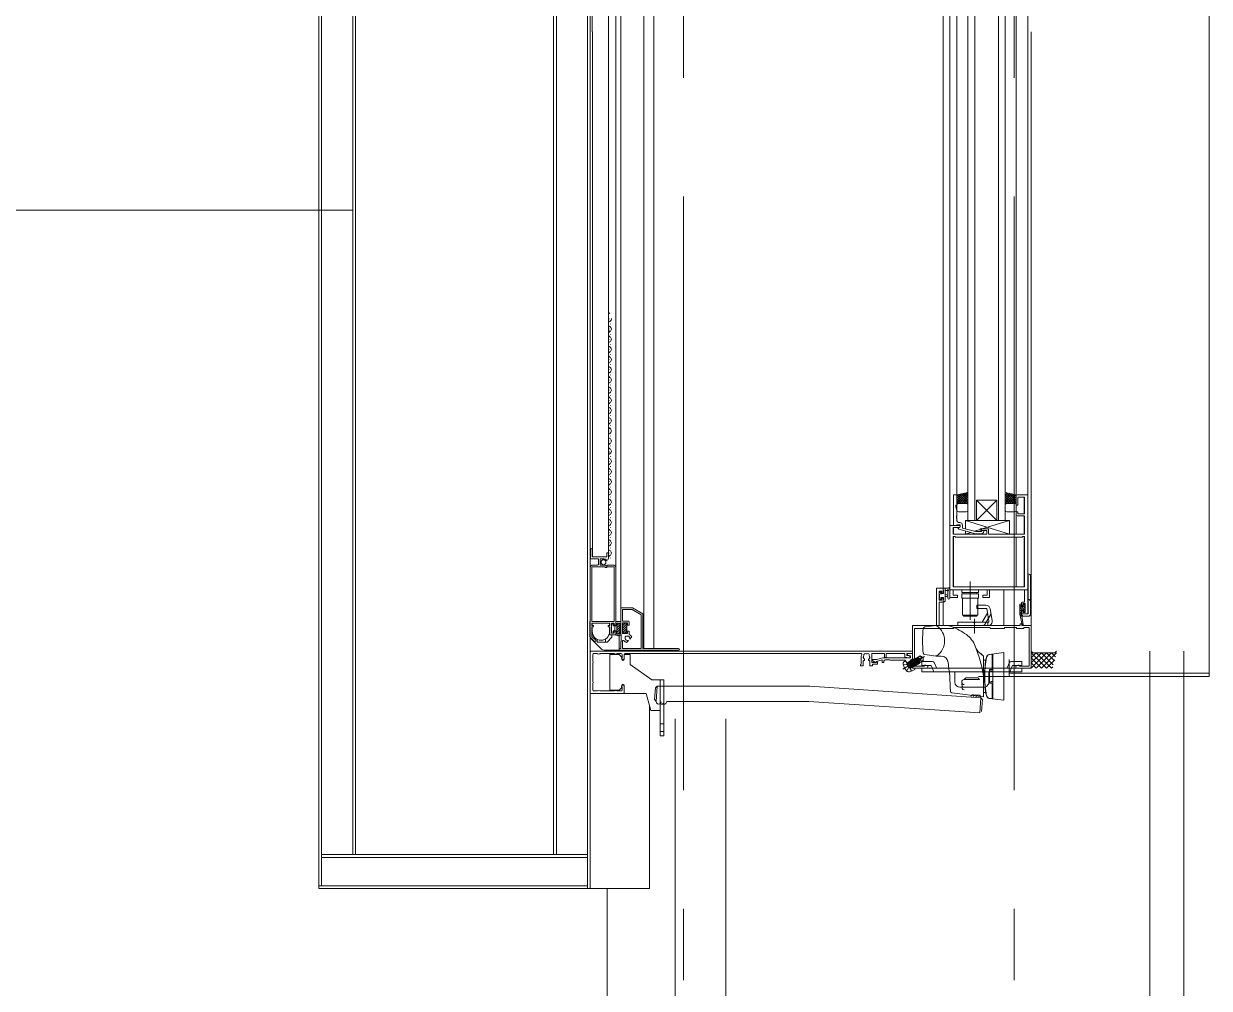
# Model space of a CAD drawing. Units: millimetres at full size. Extents: x -22551 to 92397, y -19340 to 14894.
# Drawn here: x 86832 to 87532, y -3144 to -2575 of the extents above; entities that cross this region are included whole.
import ezdxf

# ---------------------------------------------------------------- set-up
doc = ezdxf.new("R2010")
doc.units = ezdxf.units.MM
doc.header["$LTSCALE"] = 70
doc.linetypes.add('DASHED3', pattern=[4, 3, -1])
doc.linetypes.add('DOUBLE_CHAIN1', pattern=[8.8, 5, -1, 0.6, -0.6, 0.6, -1])
for name, color, linetype, lineweight in [('2-0_通芯', 7, 'Continuous', 15), ('2-1_躯体', 7, 'Continuous', 15), ('2-3_間仕切り', 7, 'Continuous', 15), ('4-4_ジプトーン・ケイカル', 7, 'Continuous', 15), ('4-A_FSH', 7, 'Continuous', 15), ('4-B_金物', 7, 'Continuous', 15)]:
    doc.layers.add(name, color=color, linetype=linetype, lineweight=lineweight)

msp = doc.modelspace()

# ---------------------------------------------------------------- linework, layer by layer
at = {"layer": '2-0_通芯', "linetype": 'DOUBLE_CHAIN1'}
for p, q in [((87221.52, 10874.77), (87221.52, -9077.32)), ((87416.52, 10874.77), (87416.52, -7611.2))]:
    msp.add_line(p, q, dxfattribs=at)
at = {"layer": '2-1_躯体', "linetype": 'DASHED3'}
msp.add_line((87496.52, -2945.23), (87496.52, -6555.23), dxfattribs=at)
at = {"layer": '2-1_躯体'}
for p, q in [((87516.52, -2945.23), (87516.52, -6575.23)), ((87246.52, -2985.23), (87246.52, -6005.23))]:
    msp.add_line(p, q, dxfattribs=at)
at = {"layer": '2-3_間仕切り'}
for p, q in [((87166.52, -2970.23), (87166.52, -3085.23)), ((87216.52, -2985.23), (87216.52, -5975.23)), ((87176.52, -3085.23), (87176.52, -5935.23))]:
    msp.add_line(p, q, dxfattribs=at)
at = {"layer": '4-4_ジプトーン・ケイカル'}
msp.add_line((87026.52, -2685.23), (84741.52, -2685.23), dxfattribs=at)
at = {"layer": '4-A_FSH'}
for p, q in [((87531.52, -2202.23), (87531.52, -2580.23)), ((87166.52, -2215.23), (87166.52, -2580.23)), ((87198.12, -2580.23), (87198.12, -2216.73)), ((87204.02, -2580.23), (87204.02, -2216.73)), ((87166.52, -2232.58), (87166.52, -2580.23)), ((87181.52, -2232.58), (87181.52, -2580.23)), ((87184.52, -2232.58), (87184.52, -2580.23)), ((87374.52, -2249.13), (87374.52, -2580.23)), ((87378.52, -2251.23), (87378.52, -2580.23)), ((87378.52, -2253.16), (87378.52, -2580.23)), ((87424.52, -2580.23), (87424.52, -2251.23)), ((87167.72, -2270.8), (87167.72, -2580.23)), ((87177.22, -2580.23), (87177.22, -2272.73)), ((87417.72, -2284.23), (87417.72, -2580.23)), ((87389.22, -2292.23), (87389.22, -2580.23)), ((87393.22, -2292.23), (87393.22, -2580.23)), ((87407.22, -2292.23), (87407.22, -2580.23)), ((87411.22, -2292.23), (87411.22, -2580.23)), ((87382.72, -2307.23), (87382.72, -2580.23)), ((87166.52, -2580.23), (87166.52, -2895.63)), ((87166.52, -2945.23), (87166.52, -2580.23)), ((87167.82, -2580.23), (87167.82, -2889.64)), ((87177.22, -2887.73), (87177.22, -2580.23)), ((87181.52, -2580.23), (87181.52, -2895.63)), ((87184.52, -2580.23), (87184.52, -2923.04)), ((87198.12, -2943.73), (87198.12, -2580.23)), ((87204.02, -2943.73), (87204.02, -2580.23)), ((87374.52, -2580.23), (87374.52, -2911.33)), ((87378.52, -2909.23), (87378.52, -2580.23)), ((87378.52, -2580.23), (87378.52, -2907.3)), ((87382.72, -2580.23), (87382.72, -2853.23)), ((87389.22, -2868.23), (87389.22, -2580.23)), ((87393.22, -2868.23), (87393.22, -2580.23)), ((87407.22, -2868.23), (87407.22, -2580.23)), ((87411.22, -2868.23), (87411.22, -2580.23)), ((87417.72, -2580.23), (87417.72, -2876.23)), ((87424.52, -2580.23), (87424.52, -2909.23)), ((87426.52, -2580.23), (87426.52, -2930.23)), ((87531.52, -2958.23), (87531.52, -2580.23)), ((87177.72, -2749.33), (87177.72, -2749.53)), ((87178.48, -2752.33), (87178.48, -2752.53)), ((87177.72, -2755.33), (87177.72, -2755.53)), ((87177.72, -2756.03), (87177.72, -2756.23)), ((87178.48, -2758.33), (87178.48, -2758.53)), ((87177.72, -2761.33), (87177.72, -2761.53)), ((87177.72, -2767.33), (87177.72, -2767.53)), ((87178.48, -2764.33), (87178.48, -2764.53)), ((87177.72, -2773.33), (87177.72, -2773.53)), ((87178.48, -2770.33), (87178.48, -2770.53)), ((87177.72, -2779.33), (87177.72, -2779.53)), ((87178.48, -2776.33), (87178.48, -2776.53)), ((87177.72, -2785.33), (87177.72, -2785.53)), ((87178.48, -2782.33), (87178.48, -2782.53)), ((87178.48, -2788.33), (87178.48, -2788.53)), ((87177.72, -2791.33), (87177.72, -2791.53)), ((87178.48, -2794.33), (87178.48, -2794.53)), ((87177.72, -2797.33), (87177.72, -2797.53)), ((87178.48, -2800.33), (87178.48, -2800.53)), ((87177.72, -2803.33), (87177.72, -2803.53)), ((87177.72, -2809.33), (87177.72, -2809.53)), ((87178.48, -2806.33), (87178.48, -2806.53)), ((87177.72, -2815.33), (87177.72, -2815.53)), ((87178.48, -2812.33), (87178.48, -2812.53)), ((87177.72, -2821.33), (87177.72, -2821.53)), ((87178.48, -2818.33), (87178.48, -2818.53)), ((87177.72, -2827.33), (87177.72, -2827.53)), ((87177.72, -2828.03), (87177.72, -2828.23)), ((87178.48, -2824.33), (87178.48, -2824.53)), ((87178.48, -2830.33), (87178.48, -2830.53)), ((87177.72, -2833.33), (87177.72, -2833.53)), ((87178.48, -2836.33), (87178.48, -2836.53)), ((87177.72, -2839.33), (87177.72, -2839.53)), ((87178.48, -2842.33), (87178.48, -2842.53)), ((87177.72, -2845.33), (87177.72, -2845.53)), ((87177.72, -2851.33), (87177.72, -2851.53)), ((87178.48, -2848.33), (87178.48, -2848.53)), ((87382.72, -2853.23), (87389.22, -2851.73)), ((87382.72, -2858.01), (87388.92, -2851.8)), ((87389.22, -2853.55), (87387.75, -2852.07)), ((87389.22, -2852.13), (87388.9, -2851.81)), ((87417.72, -2853.23), (87411.22, -2851.73)), ((87411.22, -2852.13), (87411.54, -2851.81)), ((87411.22, -2853.55), (87412.69, -2852.07)), ((87417.72, -2858.01), (87411.52, -2851.8)), ((87177.72, -2857.33), (87177.72, -2857.53)), ((87178.48, -2854.33), (87178.48, -2854.53)), ((87382.72, -2856.59), (87387.09, -2852.23)), ((87382.72, -2855.18), (87385.25, -2852.65)), ((87382.72, -2853.76), (87383.41, -2853.08)), ((87382.72, -2858.23), (87382.72, -2853.23)), ((87386.84, -2858.23), (87382.72, -2854.12)), ((87385.42, -2858.23), (87382.72, -2855.53)), ((87384.01, -2858.23), (87382.72, -2856.95)), ((87389.22, -2858.23), (87382.72, -2858.23)), ((87388.25, -2858.23), (87383.15, -2853.13)), ((87383.72, -2858.23), (87388.22, -2858.23)), ((87383.91, -2858.23), (87389.22, -2852.92)), ((87389.22, -2857.79), (87384.3, -2852.87)), ((87385.32, -2858.23), (87389.22, -2854.33)), ((87389.22, -2856.38), (87385.45, -2852.6)), ((87389.22, -2854.96), (87386.6, -2852.34)), ((87386.73, -2858.23), (87389.22, -2855.75)), ((87388.15, -2858.23), (87389.22, -2857.16)), ((87394.22, -2856.23), (87394.22, -2868.23)), ((87394.22, -2856.23), (87406.22, -2868.23)), ((87406.22, -2856.23), (87394.22, -2868.23)), ((87394.22, -2856.23), (87406.22, -2856.23)), ((87406.22, -2868.23), (87406.22, -2856.23)), ((87411.22, -2854.96), (87413.84, -2852.34)), ((87411.22, -2856.38), (87414.99, -2852.6)), ((87411.22, -2857.79), (87416.14, -2852.87)), ((87416.53, -2858.23), (87411.22, -2852.92)), ((87415.12, -2858.23), (87411.22, -2854.33)), ((87413.71, -2858.23), (87411.22, -2855.75)), ((87412.29, -2858.23), (87411.22, -2857.16)), ((87411.22, -2858.23), (87417.72, -2858.23)), ((87412.19, -2858.23), (87417.29, -2853.13)), ((87416.72, -2858.23), (87412.22, -2858.23)), ((87417.72, -2856.59), (87413.35, -2852.23)), ((87413.6, -2858.23), (87417.72, -2854.12)), ((87415.02, -2858.23), (87417.72, -2855.53)), ((87417.72, -2855.18), (87415.19, -2852.65)), ((87416.43, -2858.23), (87417.72, -2856.95)), ((87417.72, -2853.76), (87417.03, -2853.08)), ((87417.72, -2858.23), (87417.72, -2853.23)), ((87422.32, -2854.43), (87422.32, -2864.43)), ((87177.72, -2863.33), (87177.72, -2863.53)), ((87178.48, -2860.33), (87178.48, -2860.53)), ((87382.6, -2866.01), (87382.72, -2866.19)), ((87382.72, -2862.23), (87382.72, -2859.23)), ((87388.22, -2863.23), (87383.72, -2863.23)), ((87389.22, -2859.23), (87389.22, -2862.23)), ((87411.22, -2859.23), (87411.22, -2862.23)), ((87412.22, -2863.23), (87416.72, -2863.23)), ((87417.72, -2862.23), (87417.72, -2859.23)), ((87422.32, -2865.44), (87422.32, -2876.23)), ((87177.72, -2869.33), (87177.72, -2869.53)), ((87178.48, -2866.33), (87178.48, -2866.53)), ((87178.48, -2872.33), (87178.48, -2872.53)), ((87380.72, -2872.43), (87380.72, -2876.23)), ((87382.72, -2866.19), (87382.72, -2866.28)), ((87382.72, -2867.19), (87382.72, -2868.43)), ((87383.72, -2869.43), (87384.52, -2869.43)), ((87387.72, -2868.23), (87413.72, -2876.23)), ((87388.32, -2868.23), (87412.32, -2868.23)), ((87394.22, -2868.23), (87389.22, -2868.23)), ((87406.22, -2868.23), (87394.22, -2868.23)), ((87413.72, -2868.23), (87397.47, -2873.23)), ((87411.22, -2868.23), (87406.22, -2868.23)), ((87177.72, -2875.33), (87177.72, -2875.53)), ((87178.48, -2878.33), (87178.48, -2878.53)), ((87380.72, -2877.74), (87380.72, -2907.3)), ((87387.72, -2876.23), (87387.72, -2874.45)), ((87390.82, -2875.28), (87387.72, -2876.23)), ((87396.42, -2876.23), (87387.72, -2876.23)), ((87396.42, -2873.56), (87392.97, -2874.62)), ((87396.42, -2876.03), (87396.42, -2876.23)), ((87396.42, -2876.03), (87396.42, -2876.23)), ((87417.72, -2878.16), (87417.72, -2907.3)), ((87422.32, -2877.74), (87422.32, -2907.3)), ((87166.72, -2885.23), (87166.72, -2890.43)), ((87177.72, -2881.33), (87177.72, -2881.53)), ((87178.48, -2884.33), (87178.48, -2884.53)), ((87174.96, -2891.48), (87175.39, -2891.05)), ((87175.89, -2891.34), (87175.83, -2891.58)), ((87177.22, -2890.54), (87177.22, -2887.73)), ((87177.72, -2887.33), (87177.72, -2887.53)), ((87178.48, -2890.33), (87178.48, -2890.53)), ((87170.82, -2894.63), (87167.52, -2894.63)), ((87175.72, -2894.93), (87175.42, -2894.63)), ((87424.64, -2923.24), (87424.64, -2899.74)), ((87422.32, -2907.3), (87380.75, -2907.3)), ((87390.52, -2926.73), (87390.52, -2904.3)), ((87426.14, -2901.24), (87426.14, -2923.24)), ((87372.22, -2911.63), (87372.22, -2911.03)), ((87372.22, -2914.63), (87372.22, -2914.13)), ((87372.31, -2910.82), (87372.81, -2910.32)), ((87372.42, -2913.93), (87372.42, -2911.83)), ((87373.02, -2914.93), (87372.52, -2914.93)), ((87373.32, -2910.53), (87373.32, -2910.87)), ((87374.52, -2909.13), (87374.52, -2908.53)), ((87374.52, -2913.73), (87374.52, -2930.23)), ((87374.82, -2908.23), (87377.5, -2908.23)), ((87375.72, -2908.23), (87375.72, -2915.83)), ((87376.9, -2909.43), (87375.72, -2909.43)), ((87375.72, -2911.93), (87376.86, -2912.04)), ((87375.72, -2913.13), (87376.86, -2913.03)), ((87377.32, -2913.96), (87377.32, -2910)), ((87378.52, -2913.96), (87378.52, -2908.8)), ((87424.52, -2909.23), (87378.52, -2909.23)), ((87385.52, -2909.23), (87385.52, -2910.73)), ((87395.52, -2909.23), (87385.52, -2909.23)), ((87395.52, -2910.73), (87385.52, -2910.73)), ((87386.02, -2914.13), (87386.02, -2924.13)), ((87386.92, -2911.53), (87386.92, -2911.23)), ((87386.92, -2911.53), (87394.12, -2911.53)), ((87393.52, -2914.13), (87393.52, -2914.03)), ((87394.12, -2911.53), (87394.12, -2911.23)), ((87395.52, -2910.73), (87395.52, -2909.23)), ((87410.32, -2909.23), (87410.32, -2930.23)), ((87184.52, -2919.73), (87184.52, -2935.56)), ((87191.52, -2919.73), (87184.52, -2919.73)), ((87185.52, -2920.73), (87185.52, -2927.53)), ((87191.25, -2920.73), (87185.52, -2920.73)), ((87196.52, -2923.78), (87191.25, -2920.73)), ((87197.52, -2923.2), (87191.52, -2919.73)), ((87374.52, -2915.83), (87374.52, -2915.23)), ((87375.42, -2916.13), (87374.82, -2916.13)), ((87400.27, -2920.23), (87394.52, -2920.23)), ((87400.27, -2920.23), (87401.58, -2927.65)), ((87402.31, -2920.3), (87403.55, -2927.3)), ((87419.72, -2918.09), (87422.92, -2921.29)), ((87419.72, -2919.44), (87421.55, -2921.27)), ((87419.72, -2920.79), (87420.72, -2921.79)), ((87420.02, -2917.54), (87420.42, -2917.54)), ((87420.53, -2917.56), (87420.7, -2917.72)), ((87420.72, -2917.84), (87420.72, -2918.94)), ((87421.82, -2918.85), (87422.72, -2919.75)), ((87421.82, -2922.14), (87421.82, -2921.8)), ((87421.89, -2921.61), (87422.48, -2922.2)), ((87422.12, -2917.84), (87422.62, -2917.84)), ((87422.16, -2917.84), (87422.92, -2918.6)), ((87422.83, -2921.85), (87422.33, -2922.35)), ((87422.72, -2918.84), (87422.72, -2920.84)), ((87422.92, -2918.14), (87422.92, -2918.64)), ((87422.92, -2921.04), (87422.92, -2921.64)), ((87166.32, -2927.53), (87166.32, -2936.84)), ((87166.32, -2927.53), (87166.32, -2936.84)), ((87167.72, -2930.22), (87167.72, -2928.73)), ((87177.92, -2930.22), (87177.92, -2928.73)), ((87181.52, -2927.89), (87184.52, -2927.89)), ((87181.52, -2930.39), (87181.52, -2927.89)), ((87182.22, -2928.69), (87184.02, -2928.69)), ((87182.22, -2928.69), (87182.22, -2935.09)), ((87182.22, -2930.1), (87183.63, -2928.69)), ((87184.02, -2935.09), (87184.02, -2928.69)), ((87184.52, -2935.89), (87184.52, -2927.89)), ((87185.52, -2927.53), (87188.92, -2927.53)), ((87185.52, -2928.53), (87185.52, -2934.91)), ((87188.42, -2928.53), (87185.52, -2928.53)), ((87185.52, -2930.27), (87187.05, -2928.73)), ((87185.52, -2928.93), (87185.52, -2934.53)), ((87187.82, -2928.73), (87185.72, -2928.73)), ((87188.02, -2932.93), (87188.02, -2928.93)), ((87188.42, -2930.03), (87188.42, -2928.53)), ((87189.42, -2928.03), (87189.42, -2930.03)), ((87196.52, -2943.73), (87196.52, -2923.78)), ((87197.52, -2943.73), (87197.52, -2923.2)), ((87392.52, -2928.23), (87383.27, -2928.23)), ((87383.27, -2928.23), (87383.27, -2930.23)), ((87395.02, -2924.13), (87386.02, -2924.13)), ((87386.52, -2924.73), (87394.52, -2924.73)), ((87387.52, -2924.23), (87387.52, -2924.13)), ((87392.92, -2928.63), (87392.52, -2928.23)), ((87393.12, -2928.63), (87392.92, -2928.63)), ((87393.02, -2926.23), (87393.02, -2934.86)), ((87393.12, -2928.63), (87393.52, -2928.23)), ((87393.52, -2924.23), (87393.52, -2924.13)), ((87401.08, -2928.23), (87393.52, -2928.23)), ((87397.68, -2928.23), (87400.74, -2922.93)), ((87399.41, -2929.23), (87402.48, -2923.93)), ((87401.02, -2928.23), (87401.02, -2930.23)), ((87419.72, -2922.13), (87420.72, -2923.13)), ((87419.72, -2923.48), (87419.77, -2923.53)), ((87419.72, -2923.53), (87421.13, -2929.8)), ((87420.72, -2923.53), (87420.73, -2923.62)), ((87420.74, -2923.24), (87424.64, -2923.24)), ((87420.9, -2924.65), (87421.72, -2929.69)), ((87424.64, -2924.74), (87422.24, -2924.74)), ((87167.72, -2933.73), (87167.72, -2931.05)), ((87177.92, -2933.73), (87177.92, -2931.05)), ((87179.12, -2934.64), (87179.12, -2929.14)), ((87180.12, -2929.14), (87179.12, -2929.14)), ((87180.12, -2934.64), (87179.12, -2934.64)), ((87179.32, -2935.73), (87179.32, -2937.13)), ((87180.12, -2930.39), (87180.12, -2929.14)), ((87180.12, -2930.39), (87181.52, -2930.39)), ((87181.52, -2933.39), (87180.12, -2933.39)), ((87180.12, -2934.64), (87180.12, -2933.39)), ((87181.02, -2933.39), (87181.02, -2930.39)), ((87181.52, -2935.89), (87181.52, -2933.39)), ((87181.52, -2935.89), (87182.72, -2935.89)), ((87182.22, -2931.52), (87184.02, -2929.72)), ((87182.22, -2932.93), (87184.02, -2931.13)), ((87182.22, -2934.35), (87184.02, -2932.55)), ((87182.22, -2935.09), (87184.02, -2935.09)), ((87182.89, -2935.09), (87184.02, -2933.96)), ((87183.32, -2935.89), (87184.52, -2935.89)), ((87183.52, -2935.89), (87183.52, -2943.73)), ((87184.52, -2935.56), (87184.72, -2935.76)), ((87184.72, -2935.76), (87184.72, -2939.56)), ((87185.52, -2931.68), (87188.02, -2929.18)), ((87185.52, -2933.09), (87188.02, -2930.59)), ((87185.52, -2934.51), (87188.02, -2932.01)), ((87185.52, -2934.91), (87188.42, -2934.94)), ((87185.72, -2934.73), (87187.82, -2934.73)), ((87186.71, -2934.73), (87187.92, -2933.52)), ((87188.02, -2934.53), (87188.02, -2933.53)), ((87189.42, -2930.03), (87188.42, -2930.03)), ((87188.42, -2933.43), (87189.42, -2933.43)), ((87188.42, -2934.94), (87188.42, -2933.43)), ((87189.42, -2933.43), (87189.42, -2935.4)), ((87363.72, -2931), (87370.46, -2930.17)), ((87370.46, -2930.17), (87376.3, -2930.17)), ((87383.27, -2930.23), (87401.08, -2930.23)), ((87166.61, -2937.53), (87173.33, -2944.24)), ((87166.61, -2937.53), (87173.23, -2944.15)), ((87170.62, -2938.33), (87170.62, -2939.93)), ((87176.52, -2939.93), (87170.62, -2939.93)), ((87175.52, -2938.06), (87175.52, -2939.93)), ((87179.32, -2937.13), (87176.52, -2939.93)), ((87184.72, -2939.56), (87184.52, -2939.76)), ((87184.52, -2939.76), (87184.52, -2943.73)), ((87185.52, -2939.39), (87185.52, -2943.73)), ((87187.17, -2936.88), (87187.17, -2937.73)), ((87188.52, -2936.38), (87187.67, -2936.38)), ((87189.04, -2938.98), (87187.87, -2940.15)), ((87190.93, -2937.09), (87189.77, -2938.25)), ((87167.02, -2945.23), (87166.52, -2945.73)), ((87356.52, -2945.23), (87166.52, -2945.23)), ((87166.52, -2945.73), (87166.52, -2969.73)), ((87174.65, -2944.73), (87183.82, -2944.73)), ((87177.97, -2947.23), (87183.57, -2947.23)), ((87177.97, -2968.23), (87177.97, -2947.23)), ((87183.52, -2943.73), (87183.52, -2944.73)), ((87184.52, -2943.73), (87183.52, -2943.73)), ((87183.52, -2944.73), (87218.62, -2944.73)), ((87183.57, -2947.23), (87185.07, -2948.73)), ((87185.07, -2948.73), (87185.07, -2950.03)), ((87185.52, -2943.73), (87196.52, -2943.73)), ((87186.47, -2947.23), (87189.97, -2947.23)), ((87186.47, -2950.03), (87186.47, -2947.23)), ((87186.52, -2949.48), (87186.52, -2947.23)), ((87186.88, -2946.73), (87326.2, -2946.73)), ((87218.62, -2943.73), (87197.52, -2943.73)), ((87327.58, -2948.65), (87327.63, -2948.54)), ((87327.81, -2949.53), (87327.72, -2949.44)), ((87327.83, -2947.89), (87327.85, -2947.73)), ((87329.02, -2946.91), (87329.17, -2946.95)), ((87329.67, -2946.95), (87329.82, -2946.91)), ((87330.99, -2947.73), (87331.01, -2947.89)), ((87331.12, -2949.44), (87331.03, -2949.53)), ((87331.21, -2948.54), (87331.26, -2948.65)), ((87357.3, -2949.81), (87357.45, -2949.73)), ((87357.3, -2949.81), (87357.3, -2950.25)), ((87357.3, -2949.81), (87359.88, -2952.89)), ((87357.45, -2949.73), (87357.83, -2949.95)), ((87360.03, -2952.8), (87357.45, -2949.73)), ((87357.9, -2949.9), (87357.83, -2949.95)), ((87357.83, -2949.95), (87360.03, -2952.37)), ((87363.59, -2948.47), (87357.9, -2951.75)), ((87357.9, -2949.46), (87358.06, -2949.38)), ((87357.9, -2949.46), (87357.9, -2949.9)), ((87357.9, -2949.46), (87358.32, -2949.95)), ((87360.11, -2952.32), (87357.9, -2949.9)), ((87358.47, -2949.87), (87358.06, -2949.38)), ((87359.12, -2949.2), (87358.43, -2949.6)), ((87361.48, -2949.69), (87358.53, -2950.39)), ((87359.1, -2949.15), (87359.25, -2949.41)), ((87361.06, -2948.37), (87362.39, -2948.98)), ((87361.08, -2948.01), (87362.71, -2948.8)), ((87361.48, -2949.69), (87362.78, -2948.93)), ((87361.48, -2949.69), (87362.86, -2949.06)), ((87362.39, -2948.98), (87362.71, -2948.8)), ((87362.71, -2948.8), (87362.86, -2949.06)), ((87362.73, -2950.87), (87362.86, -2949.06)), ((87370.46, -2948.17), (87363.72, -2947.34)), ((87370.46, -2948.17), (87373.5, -2948.17)), ((87395.48, -2945.67), (87398.46, -2948.17)), ((87398.46, -2972.17), (87398.46, -2948.17)), ((87410.46, -2946.17), (87401.8, -2947.23)), ((87403.46, -2947.07), (87402.04, -2947.19)), ((87403.46, -2948.07), (87403.46, -2947.07)), ((87403.96, -2947.57), (87403.46, -2947.57)), ((87403.46, -2948.07), (87403.46, -2956.17)), ((87403.96, -2946.97), (87403.96, -2973.37)), ((87410.46, -2947.17), (87410.46, -2946.17)), ((87410.46, -2947.17), (87410.46, -2973.17)), ((87435.52, -2955.23), (87426.52, -2946.23)), ((87426.52, -2955.23), (87435.52, -2946.23)), ((87426.52, -2952.23), (87432.52, -2946.23)), ((87426.52, -2949.23), (87429.52, -2946.23)), ((87432.52, -2955.23), (87426.52, -2949.23)), ((87438.52, -2955.23), (87429.52, -2946.23)), ((87429.52, -2955.23), (87438.52, -2946.23)), ((87439.56, -2953.28), (87432.52, -2946.23)), ((87432.52, -2955.23), (87441.52, -2946.23)), ((87440.22, -2950.93), (87435.52, -2946.23)), ((87440.87, -2948.58), (87438.52, -2946.23)), ((87328.27, -2950.43), (87328.27, -2950.3)), ((87330.57, -2950.3), (87330.57, -2950.43)), ((87355.13, -2953.35), (87350.87, -2955.81)), ((87352.37, -2950.9), (87351.45, -2951.55)), ((87352.37, -2950.9), (87355.87, -2956.97)), ((87353.69, -2952.19), (87353.86, -2952.09)), ((87353.74, -2951.87), (87353.81, -2951.83)), ((87353.74, -2951.87), (87355.72, -2955.3)), ((87356.4, -2954.9), (87353.81, -2951.83)), ((87353.81, -2951.83), (87354.19, -2952.05)), ((87354.27, -2952), (87354.19, -2952.05)), ((87354.19, -2952.05), (87356.4, -2954.47)), ((87354.27, -2951.56), (87354.42, -2951.48)), ((87354.27, -2951.56), (87354.27, -2952)), ((87356.47, -2954.42), (87354.27, -2952)), ((87357, -2954.55), (87354.42, -2951.48)), ((87354.42, -2951.48), (87354.8, -2951.7)), ((87354.87, -2951.65), (87354.8, -2951.7)), ((87354.8, -2951.7), (87357, -2954.12)), ((87354.83, -2953.76), (87355.79, -2954.82)), ((87355.87, -2956.97), (87354.85, -2957.44)), ((87354.87, -2951.21), (87354.87, -2951.65)), ((87355.48, -2951.3), (87355.4, -2951.35)), ((87355.42, -2955.18), (87355.59, -2955.08)), ((87355.48, -2950.86), (87355.63, -2950.78)), ((87355.48, -2950.86), (87355.48, -2951.3)), ((87355.48, -2950.86), (87358.07, -2953.94)), ((87357.69, -2953.72), (87355.48, -2951.3)), ((87355.63, -2950.78), (87356.01, -2951)), ((87358.22, -2953.85), (87355.63, -2950.78)), ((87355.87, -2954.77), (87355.79, -2954.82)), ((87355.79, -2955.25), (87355.79, -2954.82)), ((87357.03, -2952.25), (87355.99, -2952.85)), ((87356.09, -2950.95), (87356.01, -2951)), ((87356.01, -2951), (87358.22, -2953.42)), ((87356.09, -2950.51), (87356.24, -2950.43)), ((87356.09, -2950.51), (87356.09, -2950.95)), ((87356.09, -2950.51), (87358.67, -2953.59)), ((87358.29, -2953.37), (87356.09, -2950.95)), ((87356.24, -2950.43), (87356.62, -2950.65)), ((87358.82, -2953.5), (87356.24, -2950.43)), ((87356.47, -2954.42), (87356.4, -2954.47)), ((87356.4, -2954.9), (87356.4, -2954.47)), ((87356.69, -2950.6), (87356.62, -2950.65)), ((87356.62, -2950.65), (87358.82, -2953.07)), ((87356.69, -2950.16), (87356.84, -2950.08)), ((87356.69, -2950.16), (87356.69, -2950.6)), ((87356.69, -2950.16), (87359.28, -2953.24)), ((87358.9, -2953.02), (87356.69, -2950.6)), ((87356.84, -2950.08), (87357.22, -2950.3)), ((87359.43, -2953.15), (87356.84, -2950.08)), ((87356.85, -2954.64), (87357, -2954.55)), ((87357.08, -2954.07), (87357, -2954.12)), ((87357, -2954.55), (87357, -2954.12)), ((87357.02, -2955.23), (87365.02, -2955.23)), ((87357.3, -2950.25), (87357.22, -2950.3)), ((87357.22, -2950.3), (87359.43, -2952.72)), ((87359.5, -2952.67), (87357.3, -2950.25)), ((87357.69, -2953.72), (87357.61, -2953.77)), ((87357.61, -2954.2), (87357.61, -2953.77)), ((87358.07, -2953.94), (87357.69, -2953.72)), ((87358.07, -2953.94), (87358.22, -2953.85)), ((87358.29, -2953.37), (87358.22, -2953.42)), ((87358.22, -2953.85), (87358.22, -2953.42)), ((87358.67, -2953.59), (87358.29, -2953.37)), ((87358.66, -2950.36), (87360.49, -2952.54)), ((87358.67, -2953.59), (87358.82, -2953.5)), ((87358.9, -2953.02), (87358.82, -2953.07)), ((87358.82, -2953.5), (87358.82, -2953.07)), ((87360.64, -2952.45), (87358.85, -2950.32)), ((87359.28, -2953.24), (87358.9, -2953.02)), ((87359.05, -2950.27), (87360.64, -2952.02)), ((87359.28, -2953.24), (87359.43, -2953.15)), ((87359.5, -2952.67), (87359.43, -2952.72)), ((87359.43, -2953.15), (87359.43, -2952.72)), ((87359.88, -2952.89), (87359.5, -2952.67)), ((87359.66, -2950.12), (87360.75, -2952.01)), ((87359.88, -2952.89), (87360.03, -2952.8)), ((87360.11, -2952.32), (87360.03, -2952.37)), ((87360.03, -2952.8), (87360.03, -2952.37)), ((87360.49, -2952.54), (87360.11, -2952.32)), ((87360.49, -2952.54), (87360.64, -2952.45)), ((87360.72, -2951.97), (87360.64, -2952.02)), ((87360.64, -2952.45), (87360.64, -2952.02)), ((87360.75, -2952.01), (87362.73, -2950.87)), ((87361.48, -2950.49), (87362.66, -2950.91)), ((87368.4, -2951.36), (87362.02, -2951.36)), ((87362.02, -2951.36), (87362.02, -2953.66)), ((87362.02, -2953.66), (87367.52, -2953.66)), ((87362.02, -2955.23), (87421.02, -2955.23)), ((87362.02, -2955.23), (87362.02, -2957.53)), ((87367.52, -2953.66), (87368.13, -2955.16)), ((87368.13, -2955.16), (87369.06, -2957.46)), ((87369.32, -2951.99), (87370.61, -2955.16)), ((87398.46, -2950.67), (87399.31, -2950.67)), ((87401.96, -2956.17), (87401.96, -2964.17)), ((87401.96, -2956.17), (87403.46, -2956.17)), ((87402.7, -2956.17), (87402.7, -2957.17)), ((87403.46, -2956.17), (87403.96, -2956.17)), ((87413.72, -2951.98), (87412.43, -2955.16)), ((87413.52, -2960.23), (87413.52, -2950.23)), ((87414.64, -2951.36), (87421.02, -2951.36)), ((87421.02, -2953.66), (87415.52, -2953.66)), ((87418.02, -2955.23), (87426.02, -2955.23)), ((87421.02, -2951.36), (87421.02, -2953.66)), ((87421.02, -2955.23), (87421.02, -2957.53)), ((87429.52, -2955.23), (87426.52, -2952.23)), ((87435.52, -2955.23), (87440.37, -2950.39)), ((87438.52, -2955.23), (87439.21, -2954.54)), ((87202.82, -2962.23), (87206.17, -2962.23)), ((87207.67, -2962.23), (87206.17, -2962.23)), ((87207.67, -2992.58), (87207.67, -2962.23)), ((87207.67, -2962.23), (87209.97, -2962.23)), ((87209.97, -2962.23), (87209.97, -2992.58)), ((87362.02, -2957.53), (87421.02, -2957.53)), ((87381.52, -2957.54), (87381.52, -2963.53)), ((87387.02, -2962.03), (87388.02, -2961.03)), ((87387.02, -2962.03), (87396.02, -2962.03)), ((87415.66, -2960.17), (87395.46, -2960.17)), ((87398.46, -2960.9), (87398.46, -2959.94)), ((87401.52, -2957.53), (87401.52, -2963.53)), ((87402.96, -2957.17), (87402.7, -2957.17)), ((87402.7, -2963.17), (87402.7, -2964.17)), ((87402.7, -2963.17), (87402.96, -2963.17)), ((87403.96, -2957.17), (87402.96, -2957.17)), ((87403.96, -2963.17), (87402.96, -2963.17)), ((87413.52, -2958.23), (87516.52, -2958.23)), ((87413.52, -2960.23), (87516.52, -2960.23)), ((87516.52, -2960.23), (87531.52, -2960.23)), ((87167.02, -2970.23), (87186.02, -2970.23)), ((87189.02, -2970.23), (87176.52, -2970.23)), ((87183.57, -2968.23), (87177.97, -2968.23)), ((87185.07, -2966.73), (87183.57, -2968.23)), ((87185.07, -2965.43), (87185.07, -2966.73)), ((87186.47, -2970.23), (87186.47, -2965.43)), ((87199.47, -2970.23), (87186.47, -2970.23)), ((87186.52, -2969.73), (87186.52, -2965.98)), ((87202.15, -2980.23), (87199.47, -2970.23)), ((87205.42, -2974.92), (87206.02, -2965.94)), ((87296.02, -2965.94), (87206.02, -2965.94)), ((87396.82, -2972.74), (87296.02, -2965.94)), ((87379.73, -2969.87), (87398.46, -2972.17)), ((87384.52, -2966.53), (87398.52, -2966.53)), ((87399.31, -2969.67), (87398.46, -2969.67)), ((87403.46, -2964.17), (87401.96, -2964.17)), ((87403.46, -2964.17), (87403.46, -2972.27)), ((87403.46, -2964.17), (87403.96, -2964.17)), ((87205.42, -2974.92), (87204.49, -2973.86)), ((87295.42, -2974.92), (87211.4, -2974.92)), ((87396.22, -2981.72), (87295.42, -2974.92)), ((87396.82, -2972.74), (87396.22, -2981.72)), ((87396.82, -2972.74), (87397.75, -2973.81)), ((87397.75, -2973.81), (87397.28, -2980.79)), ((87402.04, -2973.15), (87403.46, -2973.27)), ((87403.46, -2973.27), (87403.46, -2972.27)), ((87403.46, -2972.77), (87403.96, -2972.77)), ((87206.17, -2980.23), (87202.15, -2980.23)), ((87206.17, -2980.23), (87207.67, -2980.23)), ((87209.97, -2988.08), (87207.67, -2988.08)), ((87209.97, -2992.58), (87207.67, -2992.58)), ((87207.67, -2992.58), (87207.67, -2995.23)), ((87209.97, -2995.23), (87207.67, -2995.23)), ((87209.97, -2992.58), (87209.97, -2995.23))]:
    msp.add_line(p, q, dxfattribs=at)
for points in [[(87382.42, -2871.23), (87380.72, -2871.23), (87380.72, -2853.23), (87382.22, -2853.23)], [(87382.72, -2853.73), (87382.72, -2859.23), (87382.02, -2859.23), (87382.02, -2860.23), (87382.72, -2862.16), (87382.72, -2865.28)], [(87417.72, -2864.93), (87417.72, -2863.23), (87418.72, -2863.23), (87418.72, -2864.43), (87422.59, -2864.43), (87422.59, -2854.43), (87418.72, -2854.43), (87418.72, -2859.23), (87417.72, -2859.23), (87417.72, -2853.73)], [(87418.22, -2853.23), (87424.52, -2853.23), (87424.52, -2923.23), (87421.22, -2923.23)], [(87401.42, -2873.73), (87401.42, -2876.23), (87422.59, -2876.23), (87422.59, -2865.43), (87418.22, -2865.43)], [(87378.52, -2913.23), (87378.52, -2871.23), (87384.72, -2871.23), (87384.72, -2872.03), (87384.03, -2872.43), (87380.45, -2872.43), (87380.45, -2876.23), (87400.42, -2876.23), (87400.42, -2874.23), (87397.22, -2874.23), (87397.22, -2873.23), (87400.92, -2873.23)], [(87383.52, -2872.94), (87383.52, -2872.73), (87384.72, -2872.03), (87384.72, -2870.73), (87382.92, -2870.73)], [(87386.02, -2870.93), (87386.02, -2872.75), (87393.78, -2874.83), (87397.07, -2874.83), (87397.5, -2874.41)], [(87387.72, -2873.21), (87387.72, -2868.23), (87413.72, -2868.23), (87413.72, -2876.23), (87401.42, -2876.23)], [(87398.34, -2875.26), (87397.57, -2876.03), (87393.62, -2876.03), (87383.89, -2873.43)], [(87401.42, -2876.23), (87401.42, -2873.23), (87396.42, -2873.23), (87396.42, -2874.83)], [(87176.22, -2887.73), (87176.22, -2889.73), (87167.72, -2889.73), (87167.72, -2885.23)], [(87167.22, -2890.93), (87171.32, -2890.93), (87171.32, -2894.13)], [(87175.42, -2894.63), (87172.42, -2894.63), (87172.42, -2890.83), (87174.62, -2890.83), (87174.62, -2891.33)], [(87166.52, -2895.63), (87166.52, -2928.73), (87166.52, -2937.04), (87169.07, -2939.59)], [(87175.16, -2895.63), (87167.52, -2895.63), (87167.52, -2927.73), (87180.52, -2927.73), (87180.52, -2895.63), (87176.48, -2895.63)], [(87169.77, -2938.88), (87167.52, -2936.63), (87167.52, -2931.03), (87168.52, -2931.03), (87168.52, -2930.23), (87167.52, -2930.23), (87167.52, -2928.73), (87178.12, -2928.73), (87178.12, -2930.23), (87177.12, -2930.23), (87177.12, -2931.03), (87178.12, -2931.03), (87178.12, -2935.73), (87181.52, -2935.73), (87181.52, -2933.48), (87180.62, -2933.48), (87180.62, -2934.73), (87179.12, -2934.73), (87179.12, -2928.73), (87180.62, -2928.73), (87180.62, -2929.98), (87181.52, -2929.98), (87181.52, -2895.63)], [(87176.31, -2895.93), (87175.33, -2895.93), (87175.16, -2895.63)], [(87180.52, -2894.63), (87176.59, -2894.63), (87176.05, -2895.09)], [(87374.52, -2915.83), (87374.52, -2914.03), (87373.72, -2914.03), (87373.72, -2915.13), (87372.25, -2915.13), (87372.25, -2909.86), (87373.72, -2909.86), (87373.72, -2911.03), (87374.52, -2911.03), (87374.52, -2908.23), (87370.62, -2908.23), (87370.62, -2930.23), (87356.52, -2930.23), (87356.52, -2954.73)], [(87374.72, -2915.03), (87374.72, -2913.73), (87373.32, -2913.73), (87373.32, -2914.63)], [(87373.78, -2911.33), (87374.72, -2911.33), (87374.72, -2909.33)], [(87401.52, -2913.73), (87398.02, -2913.73), (87398.02, -2912.23), (87400.52, -2912.23), (87400.52, -2909.23), (87380.45, -2909.23), (87380.45, -2912.23), (87383.02, -2912.23), (87383.02, -2913.73), (87379.02, -2913.73)], [(87395.02, -2924.13), (87395.02, -2914.13), (87386.02, -2914.13)], [(87387.52, -2914.13), (87387.52, -2914.03), (87393.52, -2914.03)], [(87421.22, -2916.43), (87421.79, -2916.43), (87422.59, -2916.43), (87422.59, -2909.23), (87402.02, -2909.23), (87402.02, -2913.23)], [(87426.52, -2954.73), (87426.52, -2930.23), (87421.02, -2930.23), (87421.02, -2929.23), (87420.02, -2929.23), (87420.02, -2930.23), (87372.25, -2930.23), (87372.25, -2916.33), (87374.02, -2916.33)], [(87399.85, -2918.23), (87394.52, -2918.23), (87394.52, -2920.23)], [(87419.72, -2917.84), (87419.72, -2923.53), (87420.72, -2923.53)], [(87421.52, -2922.43), (87423.02, -2922.43), (87423.02, -2917.23), (87421.52, -2917.23), (87421.52, -2918.33), (87420.72, -2918.33), (87420.72, -2916.93)], [(87420.72, -2918.94), (87421.82, -2918.94), (87421.82, -2918.14)], [(87420.72, -2922.73), (87420.72, -2921.33), (87421.52, -2921.33), (87421.52, -2922.43)], [(87421.36, -2921.34), (87420.72, -2921.34), (87420.72, -2923.53)], [(87386.52, -2924.73), (87386.52, -2924.23), (87394.52, -2924.23), (87394.52, -2924.73)], [(87363.22, -2954.13), (87357.72, -2954.13), (87357.72, -2931.86), (87380.52, -2931.86), (87380.95, -2931.43), (87402.09, -2931.43), (87402.52, -2931.86), (87410.52, -2931.86), (87410.95, -2931.43), (87417.59, -2931.43), (87418.02, -2931.86), (87422.02, -2931.86), (87422.45, -2931.43), (87425.32, -2931.43), (87425.32, -2954.13), (87419.82, -2954.13)], [(87168.09, -2951.09), (87168.02, -2950.9), (87168.02, -2947.23)], [(87168.52, -2946.73), (87170.69, -2946.73), (87170.88, -2946.8)], [(87172.16, -2946.8), (87172.35, -2946.73), (87180.69, -2946.73), (87180.88, -2946.8)], [(87182.16, -2946.8), (87182.35, -2946.73), (87184.82, -2946.73)], [(87185.32, -2947.23), (87185.32, -2948.75), (87185.23, -2948.96)], [(87189.97, -2947.23), (87189.97, -2953.23), (87202.82, -2962.23)], [(87326.22, -2948.73), (87326.22, -2952.81), (87326.07, -2953.07), (87325.92, -2953.33), (87325.92, -2954.03), (87327.52, -2954.03), (87327.52, -2951.13), (87327.84, -2950.83)], [(87331, -2950.83), (87331.32, -2951.13), (87331.32, -2954.03), (87332.92, -2954.03), (87332.92, -2953.03), (87335.92, -2953.03), (87335.92, -2951.63), (87335.42, -2951.63), (87335.14, -2951.83), (87334.85, -2952.03), (87332.62, -2952.03), (87332.62, -2946.73), (87340.02, -2946.73), (87340.02, -2948.63)], [(87346.06, -2949.13), (87339.01, -2949.13), (87335.28, -2950.13), (87333.32, -2950.13)], [(87340.82, -2950.33), (87343.22, -2950.33), (87343.52, -2950.63), (87352.22, -2950.63), (87353.9, -2953.54), (87354.09, -2953.64), (87354.37, -2954.12), (87354.36, -2954.34), (87355.98, -2957.14), (87357.92, -2956.02), (87357.92, -2955.23), (87356.52, -2955.23), (87356.52, -2953.08), (87355.09, -2950.61), (87356.52, -2949.79), (87356.52, -2946.73), (87353.82, -2946.73)], [(87341.02, -2948.63), (87341.02, -2946.73), (87352.02, -2946.73), (87352.02, -2948.91), (87354.58, -2949.13)], [(87353.73, -2947.73), (87355.32, -2948.01), (87355.32, -2949.13), (87346.98, -2949.13), (87346.79, -2949.25), (87346.25, -2949.25), (87346.06, -2949.13)], [(87354.71, -2948.14), (87353.12, -2947.86), (87353.12, -2946.73), (87356.52, -2946.73), (87356.52, -2945.23)], [(87358.06, -2949.38), (87358.43, -2949.6), (87358.61, -2949.78)], [(87362.39, -2948.98), (87358.34, -2949.94), (87361.06, -2948.37)], [(87359.1, -2949.15), (87361.08, -2948.01), (87361.06, -2948.37)], [(87361.57, -2949.63), (87361.48, -2950.49), (87360.34, -2951.31)], [(87396.74, -2946.73), (87398.46, -2948.17), (87398.46, -2959.94)], [(87426.52, -2945.23), (87427.52, -2946.23), (87440.52, -2946.23), (87441.52, -2945.23)], [(87168.09, -2963.09), (87168.02, -2962.9), (87168.02, -2952.56), (87168.09, -2952.37)], [(87333.07, -2951.07), (87335.01, -2952.19), (87335.23, -2951.39), (87338.62, -2950.48), (87338.62, -2951.53)], [(87351.05, -2953.34), (87353.07, -2953.22), (87354.17, -2953.9)], [(87353.1, -2956.89), (87354.22, -2955.2), (87354.17, -2953.9)], [(87353.98, -2952.3), (87356.25, -2954.99), (87356.4, -2954.9)], [(87354.27, -2951.56), (87356.85, -2954.64), (87356.47, -2954.42)], [(87356.25, -2954.99), (87355.87, -2954.77), (87354.63, -2953.41)], [(87354.87, -2951.21), (87357.46, -2954.29), (87357.61, -2954.2), (87355.02, -2951.13)], [(87354.87, -2951.21), (87355.02, -2951.13), (87355.4, -2951.35), (87357.61, -2953.77)], [(87357.46, -2954.29), (87357.08, -2954.07), (87354.87, -2951.65)], [(87355.72, -2955.3), (87355.79, -2955.25), (87355.47, -2954.87)], [(87365.52, -2954.73), (87365.52, -2954.23), (87364.43, -2953.6), (87363.82, -2953.6)], [(87415.52, -2953.66), (87414.91, -2955.16), (87413.98, -2957.46)], [(87419.22, -2953.6), (87418.61, -2953.6), (87417.52, -2954.23), (87417.52, -2954.73)], [(87388.02, -2961.03), (87395.02, -2961.03), (87396.02, -2962.03)], [(87516.52, -2958.23), (87531.52, -2958.23), (87531.52, -2960.23)], [(87168.02, -2968.23), (87168.02, -2964.56), (87168.09, -2964.37)], [(87170.88, -2968.66), (87170.69, -2968.73), (87168.52, -2968.73)], [(87180.88, -2968.66), (87180.69, -2968.73), (87172.35, -2968.73), (87172.16, -2968.66)], [(87184.82, -2968.73), (87182.35, -2968.73), (87182.16, -2968.66)], [(87185.23, -2966.51), (87185.32, -2966.72), (87185.32, -2968.23)], [(87204.49, -2973.86), (87204.96, -2966.87), (87206.02, -2965.94)], [(87401.8, -2973.11), (87410.46, -2974.17), (87410.46, -2973.17)]]:
    msp.add_lwpolyline(points, dxfattribs=at)
for points in [[(87421.09, -2878.16), (87421.52, -2877.73), (87422.59, -2877.73), (87422.59, -2907.3), (87380.45, -2907.3), (87380.45, -2877.73), (87381.52, -2877.73), (87381.95, -2878.16)], [(87395.47, -2911.53), (87385.57, -2911.53), (87385.57, -2914.03), (87395.47, -2914.03)]]:
    msp.add_lwpolyline(points, close=True, dxfattribs=at)
msp.add_circle((87174.32, -2892.88), 1.45, dxfattribs=at)
for centre, radius, start, end in [((87178.94, -2747.43), 1.72, 119.20254, 140.39293), ((87178.94, -2752.43), 1.72, 119.20254, 240.79746), ((87177.26, -2749.43), 1.72, 299.20254, 9.91575), ((87177.26, -2755.43), 1.72, 299.20254, 60.79746), ((87178.94, -2758.43), 1.72, 119.20254, 240.79746), ((87177.26, -2761.43), 1.72, 299.20254, 60.79746), ((87178.94, -2764.43), 1.72, 119.20254, 240.79746), ((87177.26, -2767.43), 1.72, 299.20254, 60.79746), ((87178.94, -2770.43), 1.72, 119.20254, 240.79746), ((87178.94, -2776.43), 1.72, 119.20254, 240.79746), ((87177.26, -2773.43), 1.72, 299.20254, 60.79746), ((87178.94, -2782.43), 1.72, 119.20254, 240.79746), ((87177.26, -2779.43), 1.72, 299.20254, 60.79746), ((87178.94, -2788.43), 1.72, 119.20254, 240.79746), ((87177.26, -2785.43), 1.72, 299.20254, 60.79746), ((87178.94, -2794.43), 1.72, 119.20254, 240.79746), ((87177.26, -2791.43), 1.72, 299.20254, 60.79746), ((87177.26, -2797.43), 1.72, 299.20254, 60.79746), ((87178.94, -2800.43), 1.72, 119.20254, 240.79746), ((87177.26, -2803.43), 1.72, 299.20254, 60.79746), ((87178.94, -2806.43), 1.72, 119.20254, 240.79746), ((87177.26, -2809.43), 1.72, 299.20254, 60.79746), ((87178.94, -2812.43), 1.72, 119.20254, 240.79746), ((87178.94, -2818.43), 1.72, 119.20254, 240.79746), ((87177.26, -2815.43), 1.72, 299.20254, 60.79746), ((87178.94, -2824.43), 1.72, 119.20254, 240.79746), ((87177.26, -2821.43), 1.72, 299.20254, 60.79746), ((87178.94, -2830.43), 1.72, 119.20254, 240.79746), ((87177.26, -2827.43), 1.72, 299.20254, 60.79746), ((87178.94, -2836.43), 1.72, 119.20254, 240.79746), ((87177.26, -2833.43), 1.72, 299.20254, 60.79746), ((87177.26, -2839.43), 1.72, 299.20254, 60.79746), ((87178.94, -2842.43), 1.72, 119.20254, 240.79746), ((87177.26, -2845.43), 1.72, 299.20254, 60.79746), ((87178.94, -2848.43), 1.72, 119.20254, 240.79746), ((87177.26, -2851.43), 1.72, 299.20254, 60.79746), ((87178.94, -2854.43), 1.72, 119.20254, 240.79746), ((87178.94, -2860.43), 1.72, 119.20254, 240.79746), ((87177.26, -2857.43), 1.72, 299.20254, 60.79746), ((87382.22, -2853.73), 0.5, 0, 90), ((87383.72, -2859.23), 1, 89.9999, 179.9999), ((87388.22, -2859.23), 1, 359.9999, 89.9999), ((87412.22, -2859.23), 1, 90.0001, 180.0001), ((87416.72, -2859.23), 1, 0.0001, 90.0001), ((87418.22, -2853.73), 0.5, 90, 180), ((87178.94, -2866.43), 1.72, 119.20254, 240.79746), ((87177.26, -2863.43), 1.72, 299.20254, 60.79746), ((87382.72, -2865.73), 0.3, 113.57818, 246.42182), ((87382.52, -2865.28), 0.2, 293.57818, 0), ((87383.72, -2862.23), 1, 179.9999, 269.9999), ((87388.22, -2862.23), 1, 269.9999, 359.9999), ((87412.22, -2862.23), 1, 180.0001, 270.0001), ((87416.72, -2862.23), 1, 270.0001, 0.0001), ((87418.22, -2864.93), 0.5, 180, 270), ((87178.94, -2872.43), 1.72, 119.20254, 240.79746), ((87177.26, -2869.43), 1.72, 299.20254, 60.79746), ((87382.72, -2866.73), 0.3, 113.57818, 246.42182), ((87382.42, -2870.93), 0.3, 270, 0), ((87382.52, -2866.28), 0.2, 293.57818, 0), ((87382.52, -2867.19), 0.2, 0, 66.42182), ((87383.72, -2868.43), 1, 180, 270), ((87382.92, -2870.93), 0.2, 90, 180), ((87384.02, -2872.94), 0.5, 180, 255), ((87384.52, -2870.93), 1.5, 0, 90), ((87178.94, -2878.43), 1.72, 119.20254, 240.79746), ((87177.26, -2875.43), 1.72, 299.20254, 60.79746), ((87177.26, -2881.43), 1.72, 299.20254, 60.79746), ((87397.92, -2874.83), 0.6, 315, 135), ((87400.92, -2873.73), 0.5, 0, 90), ((87167.22, -2885.23), 0.5, 0, 180), ((87178.94, -2884.43), 1.72, 119.20254, 240.79746), ((87177.26, -2887.43), 1.72, 299.20254, 60.79746), ((87167.22, -2890.43), 0.5, 180, 270), ((87174.82, -2891.33), 0.2, 180, 315), ((87175.6, -2891.26), 0.3, 345, 135), ((87176.02, -2891.63), 0.2, 165, 275.15046), ((87175.92, -2890.54), 1.3, 275.20584, 0), ((87176.72, -2887.73), 0.5, 0, 180), ((87178.94, -2890.43), 1.72, 119.20254, 183.62276), ((87167.52, -2895.63), 1, 90, 180), ((87170.82, -2894.13), 0.5, 270, 0), ((87175.92, -2894.93), 0.2, 180, 310), ((87176.48, -2895.83), 0.2, 90, 210), ((87180.52, -2895.63), 1, 0, 90), ((87424.64, -2901.24), 1.5, 0, 90), ((87377.5, -2907.93), 0.3, 270, 330), ((87378.02, -2908.23), 0.3, 349.47122, 150), ((87372.52, -2911.03), 0.3, 135, 180), ((87372.42, -2911.63), 0.2, 180, 269.99999), ((87372.42, -2914.13), 0.2, 90, 180), ((87372.52, -2914.63), 0.3, 180, 269.99999), ((87373.02, -2910.53), 0.3, 0, 135), ((87373.02, -2914.63), 0.3, 270, 0), ((87373.32, -2911.33), 0.25, 123.05573, 326.94427), ((87373.02, -2910.87), 0.3, 303.05573, 0), ((87373.78, -2911.63), 0.3, 90, 146.94427), ((87374.82, -2908.53), 0.3, 90, 180), ((87374.72, -2909.13), 0.2, 180, 269.99999), ((87374.72, -2915.23), 0.2, 90, 180), ((87376.82, -2912.53), 0.5, 275.09207, 84.90793), ((87376.9, -2909.13), 0.3, 270, 330), ((87377.42, -2909.43), 0.3, 289.18976, 150), ((87377.62, -2910), 0.3, 109.18976, 180.04023), ((87377.92, -2913.96), 0.6, 180.04023, 0.04023), ((87378.61, -2908.34), 0.3, 169.47122, 229.47122), ((87378.22, -2908.8), 0.3, 0, 49.47122), ((87379.02, -2913.23), 0.5, 180, 270), ((87386.42, -2911.23), 0.5, 0, 90), ((87394.62, -2911.23), 0.5, 90, 180), ((87401.52, -2913.23), 0.5, 270, 0), ((87424.64, -2916.24), 1.5, 0, 90), ((87374.02, -2915.83), 0.5, 270, 0), ((87374.82, -2915.83), 0.3, 180, 269.99999), ((87375.42, -2915.83), 0.3, 270, 0), ((87399.85, -2920.73), 2.5, 10, 90), ((87420.02, -2917.84), 0.3, 90, 180), ((87420.42, -2917.84), 0.3, 0, 90), ((87421.22, -2916.93), 0.5, 90, 180), ((87421.36, -2921.04), 0.3, 270, 326.94427), ((87421.82, -2921.34), 0.25, 303.05573, 146.94427), ((87422.12, -2918.14), 0.3, 90, 180), ((87422.12, -2921.8), 0.3, 123.05573, 180), ((87422.62, -2918.14), 0.3, 0, 90), ((87422.72, -2918.64), 0.2, 270, 0), ((87422.72, -2921.04), 0.2, 0, 90), ((87422.62, -2921.64), 0.3, 315, 0), ((87167.32, -2927.53), 1, 143.13171, 180), ((87167.32, -2927.53), 1, 143.1335, 180), ((87185.72, -2928.93), 0.2, 90.00437, 180), ((87187.82, -2928.93), 0.2, 0, 90.00437), ((87188.92, -2928.03), 0.5, 0, 90), ((87401.05, -2927.73), 0.5, 270, 10), ((87401.08, -2927.73), 2.5, 270, 10), ((87400.74, -2922.93), 2, 330, 10), ((87420.82, -2924.13), 0.3, 129.19754, 249.19754), ((87420.44, -2923.67), 0.3, 309.19754, 9.19754), ((87420.6, -2924.69), 0.3, 9.19754, 69.19754), ((87421.22, -2922.73), 0.5, 180, 270), ((87422.24, -2923.24), 1.5, 180, 269.99999), ((87422.12, -2922.14), 0.3, 180, 315), ((87424.64, -2923.24), 1.5, 270, 0), ((87172.82, -2933.73), 5.1, 180, 0), ((87183.02, -2935.89), 0.3, 180, 0), ((87185.72, -2934.53), 0.2, 180, 269.99563), ((87188.02, -2933.23), 0.3, 90.00291, 269.99708), ((87187.82, -2934.53), 0.2, 270, 0), ((87188.52, -2937.73), 2.5, 15.03785, 68.8987), ((87429.96, -2939.17), 67.5, 173.80105, 186.19895), ((87363.84, -2931.99), 1, 97, 173.80105), ((87370.22, -2931.21), 1, 56.04765, 97), ((87364.86, -2939.17), 10.6, 303.95235, 56.04765), ((87376.3, -2939.17), 9, 68.51499, 90), ((87364.95, -2968.02), 40, 54.32281, 68.51499), ((87379.53, -2947.71), 15, 21.10054, 54.32281), ((87397.68, -2928.23), 2, 270, 330), ((87421.42, -2929.73), 0.3, 192.65862, 9.19754), ((87167.32, -2936.82), 1, 180, 224.99946), ((87169.42, -2939.23), 0.5, 225, 45), ((87186.02, -2939.39), 0.5, 33.55866, 180), ((87188.52, -2937.73), 2.5, 213.55866, 254.96144), ((87187.67, -2936.88), 0.5, 89.99991, 180), ((87188.52, -2937.73), 1.35, 180, 292.66469), ((87188.52, -2937.73), 1.35, 337.33448, 89.99856), ((87303.96, -2976.87), 96, 10.15586, 21.10054), ((87168.52, -2947.23), 0.5, 90.00001, 179.99999), ((87171.52, -2946.03), 1, 230.28486, 309.71514), ((87174.65, -2942.73), 2, 225.00004, 270.00004), ((87181.52, -2946.03), 1, 230.28486, 309.71514), ((87184.82, -2947.23), 0.5, 0.00001, 89.99999), ((87185.77, -2949.48), 0.75, 135.58467, 359.99998), ((87185.77, -2950.03), 0.7, 180, 0), ((87187.02, -2947.23), 0.5, 90.00001, 179.99999), ((87218.62, -2944.23), 0.5, 270, 90), ((87326.2, -2947.13), 0.4, 333.61216, 89.99994), ((87329.42, -2948.73), 3.2, 153.61222, 180.00002), ((87327.94, -2948.99), 0.5, 136.86987, 243.13005), ((87329.42, -2948.73), 1.8, 151.96927, 173.73983), ((87328.56, -2947.51), 0.75, 52.29964, 197.7004), ((87329.42, -2948.73), 1.8, 206.26017, 225.20714), ((87327.87, -2950.3), 0.4, 0.00007, 45.20724), ((87329.42, -2948.73), 1.8, 81.96925, 98.03075), ((87330.28, -2947.51), 0.75, 342.2996, 127.70036), ((87330.97, -2950.3), 0.4, 134.79276, 179.99993), ((87329.42, -2948.73), 1.8, 314.79286, 333.73983), ((87329.42, -2948.73), 1.8, 6.26017, 28.03073), ((87330.9, -2948.99), 0.5, 296.86995, 43.13013), ((87340.52, -2948.63), 0.5, 179.99999, 0.00001), ((87353.82, -2947.23), 0.5, 90, 260.00001), ((87354.62, -2948.63), 0.5, 265, 79.99999), ((87358.46, -2950.16), 0.248, 120, 287.19096), ((87363.84, -2946.35), 1, 186.19895, 263), ((87370.22, -2947.13), 1, 263, 303.95235), ((87373.5, -2952.17), 4, 8.77765, 90), ((87398.69, -2941.84), 5, 200.29251, 230), ((87456.87, -2960.17), 57.75, 168.63833, 191.36167), ((87456.76, -2960.17), 57.8, 168.68116, 173.96338), ((87402.04, -2949.22), 2, 97, 168.68116), ((87402.22, -2949.19), 2, 94.98257, 168.62023), ((87167.32, -2951.73), 1, 320.28486, 39.71514), ((87327.87, -2950.43), 0.4, 265.90396, 0.00001), ((87330.97, -2950.43), 0.4, 179.99999, 274.09604), ((87333.32, -2950.63), 0.5, 90, 240.00001), ((87339.12, -2951.53), 0.5, 179.99999, 0.00001), ((87340.82, -2951.53), 1.2, 90.00001, 179.99999), ((87352.2, -2952.61), 1.3, 125, 194.11915), ((87359.66, -2950.73), 9, 194.11915, 225.88085), ((87353.44, -2951.75), 0.5, 210, 300), ((87355.67, -2955.62), 0.5, 120, 210), ((87357.02, -2954.73), 0.5, 180, 270), ((87363.22, -2953.83), 0.3, 270, 353.30023), ((87363.82, -2953.9), 0.3, 90, 173.30023), ((87365.02, -2954.73), 0.5, 270, 0), ((87368.4, -2952.36), 1, 22.00335, 90), ((87258.86, -2969.87), 120, 0.47042, 8.77765), ((87458.39, -2960.17), 59.43, 174.12941, 185.87059), ((87399.33, -2950.19), 0.477, 267.40521, 326.37519), ((87414.64, -2952.36), 1, 90, 158.00217), ((87418.02, -2954.73), 0.5, 180, 270), ((87419.22, -2953.9), 0.3, 6.69977, 90), ((87419.82, -2953.83), 0.3, 186.69977, 270), ((87426.02, -2954.73), 0.5, 270, 0), ((87167.32, -2963.73), 1, 320.28486, 39.71514), ((87354.3, -2956.26), 1.3, 225.88085, 295), ((87384.52, -2963.53), 3, 180.00155, 270.00122), ((87387.02, -2963.53), 1.5, 90, 270), ((87398.52, -2963.53), 3, 270.00122, 0.00127), ((87167.02, -2969.73), 0.5, 180.00001, 269.99999), ((87168.52, -2968.23), 0.5, 180.00001, 269.99999), ((87171.52, -2969.43), 1, 50.28486, 129.71514), ((87181.52, -2969.43), 1, 50.28486, 129.71514), ((87184.82, -2968.23), 0.5, 270.00001, 359.99999), ((87185.77, -2965.98), 0.75, 0.00002, 224.41533), ((87185.77, -2965.43), 0.7, 0, 180), ((87186.02, -2969.73), 0.5, 270.00001, 359.99999), ((87379.85, -2968.88), 1, 180.47042, 263), ((87387.02, -2965.03), 1.5, 150, 270), ((87387.02, -2966.53), 1.5, 150, 270), ((87392.33, -2972.44), 1.5, 56.14066, 176.14066), ((87456.76, -2960.17), 57.8, 186.03662, 191.31884), ((87399.34, -2970.13), 0.462, 32.56402, 93.34193), ((87206.91, -2975.02), 1.5, 176.14066, 356.14066), ((87208.41, -2975.13), 1.5, 236.14066, 356.14066), ((87209.91, -2975.23), 1.5, 236.14066, 356.14066), ((87393.83, -2972.54), 1.5, 56.14066, 176.14066), ((87395.33, -2972.64), 1.5, 356.14066, 176.14066), ((87402.04, -2971.12), 2, 191.31884, 263), ((87402.22, -2971.15), 2, 191.3816, 265.0156)]:
    msp.add_arc(centre, radius, start, end, dxfattribs=at)
at = {"layer": '4-B_金物'}
for p, q in [((87006.52, -3085.23), (87006.52, -2075.23)), ((87166.52, -3085.23), (87166.52, -2075.23)), ((87008.12, -3083.63), (87008.12, -2076.83)), ((87164.92, -3085.23), (87164.92, -2076.83)), ((87026.52, -3065.23), (87026.52, -2095.23)), ((87028.12, -3065.23), (87028.12, -2095.23)), ((87144.92, -3065.23), (87144.92, -2095.23)), ((87146.52, -3065.23), (87146.52, -2095.23)), ((87201.52, -2977.88), (87201.52, -3085.23)), ((87008.12, -3065.23), (87164.92, -3065.23)), ((87008.12, -3066.83), (87164.92, -3066.83)), ((87164.92, -3083.63), (87006.52, -3083.63)), ((87006.52, -3085.23), (87026.52, -3085.23)), ((87166.52, -3085.23), (87201.52, -3085.23))]:
    msp.add_line(p, q, dxfattribs=at)
msp.add_lwpolyline([(87026.52, -3085.23), (87146.52, -3085.23), (87166.52, -3085.23)], dxfattribs=at)

doc.saveas('drawing.dxf')
